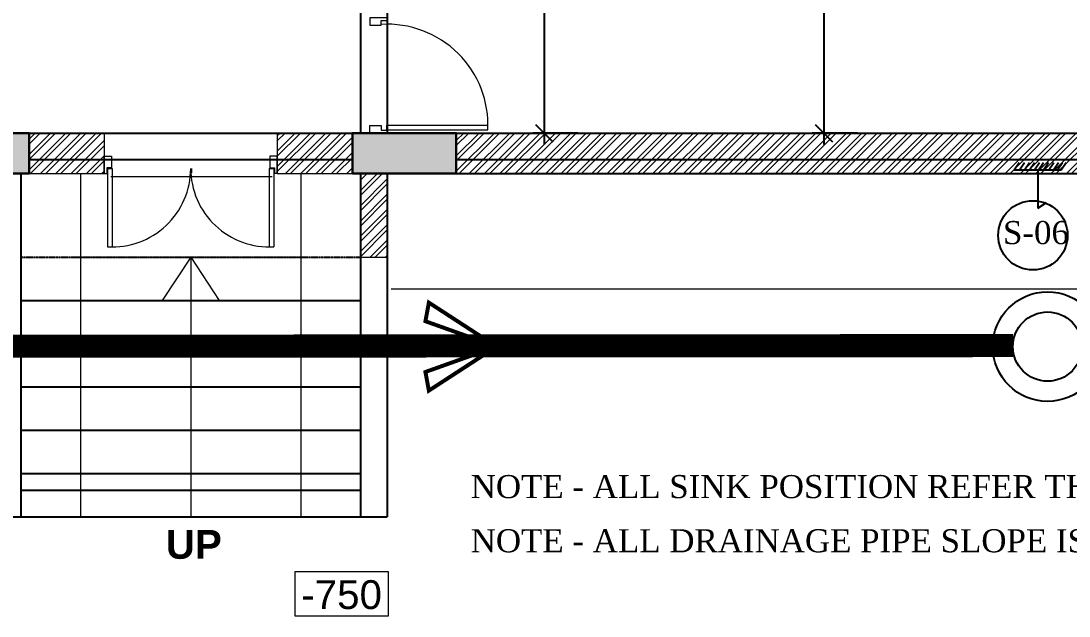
# Model space of a CAD drawing. Header units: inches. Extents: x 5899882 to 5988838, y -468923 to -96891.
# Drawn here: x 5967059 to 5976135, y -151024 to -145868 of the extents above; entities that cross this region are included whole.
import ezdxf

# ---------------------------------------------------------------- set-up
doc = ezdxf.new("R2010")
doc.units = ezdxf.units.IN
doc.header["$MEASUREMENT"] = 0
doc.linetypes.add('CONTINOUS', pattern=[0])
doc.linetypes.add('DASHED', pattern=[0.75, 0.5, -0.25])
doc.layers.get('Defpoints').update_dxf_attribs({"color": 8})
for name, color, linetype in [('0 - SLC- 900mmx 450mm Drainage chamber FOR ETP', 200, 'Continuous'), ('0 slc Sewage flow', 3, 'Continuous'), ('0 slc sleeve', 5, 'Continuous'), ('0- SLC ARCH LAYOUT', 7, 'Continuous'), ('0- SLC DIMENSION', 7, 'Continuous'), ('0-SLC RCC GR. FLOOR', 7, 'Continuous'), ('0-SLC-DRAINAGE CHAMBER', 1, 'Continuous'), ('0-SLC-DRAINAGE LINE FOR ETP', 1, 'CONTINOUS'), ('Beam1', 30, 'Continuous'), ('colaum1', 42, 'Continuous')]:
    doc.layers.add(name, color=color, linetype=linetype)
for name, color, linetype, lineweight in [('ARCL-HATCH-B', 8, 'Continuous', 5), ('ARLC-COL', 8, 'Continuous', 30), ('ARLC-DIM0', 8, 'Continuous', 5), ('ARLC-DOOR-W', 8, 'Continuous', 5), ('ARLC-ELE0', 8, 'Continuous', 9), ('ARLC-HATCH-C', 8, 'Continuous', 5), ('ARLC-WALL', 8, 'Continuous', 15), ('SL- Drainage Line', 30, 'Continuous', 30), ('txt', 8, 'Continuous', 25)]:
    doc.layers.add(name, color=color, linetype=linetype, lineweight=lineweight)
doc.styles.add('ARIAL', font='tahoma.ttf')
doc.styles.get("Standard").update_dxf_attribs({"font": 'arial.ttf'})
doc.styles.add('swis cn bt', font='swissc.ttf')
doc.dimstyles.new('SLC', dxfattribs={"dimtxt": 200, "dimasz": 150, "dimexe": 100, "dimexo": 0, "dimgap": 50, "dimtad": 1, "dimdec": 0, "dimrnd": 5, "dimzin": 1, "dimdsep": 46, "dimtxsty": 'swis cn bt', "dimblk": 'OBLIQUE', "dimcen": 60, "dimdle": 100, "dimclrd": 256, "dimclre": 256, "dimclrt": 256, "dimazin": 0, "dimtfac": 1, "dimtdec": 0, "dimtofl": 0, "dimtmove": 0, "dimatfit": 3, "dimfxl": 0.18, "dimtolj": 1, "dimtzin": 0, "dimarcsym": 0})
pattern_1 = [(45, (-5944591.39, 107027.8), (-66.2912607, 66.2912607), []), (45, (-5944547.2, 107027.8), (-66.2912607, 66.2912607), [])]

# ---------------------------------------------------------------- blocks, each defined once
blk = doc.blocks.new('A$C3F525F3E')
at = {"layer": 'colaum1', "ltscale": 0.1}
for points in [[(21045, -40175), (21601.3, -40175), (21751.3, -40175), (21945, -40175), (21945, -39825), (21787.6, -39825), (21587.6, -39825), (21045, -39825), (21045, -40175)], [(24745, -40175), (24938.7, -40175), (25088.7, -40175), (25645, -40175), (25645, -39825), (24745, -39825), (24745, -40175)]]:
    blk.add_hatch(color=256, dxfattribs=at).paths.add_polyline_path(points)
at = {"layer": 'Beam1'}
for p, q in [((24815, -34050), (24815, -39825)), ((25045, -34050), (25045, -39825)), ((21945, -39825), (24745, -39825)), ((21945, -40055), (24745, -40055)), ((30476.3, -40144.4), (30519.3, -40079.3)), ((30522, -40144.4), (30565, -40079.3)), ((30565.5, -40144.4), (30608.5, -40079.3)), ((30609, -40144.4), (30651.9, -40079.3)), ((30651.3, -40144.4), (30694.2, -40079.3)), ((30685.9, -40144.4), (30728.9, -40079.3)), ((30730, -40144.4), (30773, -40079.3)), ((30777, -40144.4), (30820, -40079.3)), ((30777, -40144.4), (30820, -40079.3)), ((30817, -40144.4), (30859.9, -40079.3)), ((30852.2, -40144.4), (30895.2, -40079.3)), ((30882.5, -40144.4), (30925.5, -40079.3)), ((25645, -40175), (34045, -40175)), ((30476.3, -40144.4), (30882.5, -40144.4)), ((30679.4, -40144.4), (30679.4, -40475.9)), ((30679.4, -40475.9), (30754.4, -40425.2))]:
    blk.add_line(p, q, dxfattribs=at)
at = {"layer": 'Beam1', "ltscale": 0.1}
for p, q in [((25645, -39825), (34045, -39825)), ((25645, -40055), (34045, -40055)), ((21875, -40175), (21875, -43150)), ((24815, -40175), (24815, -43150)), ((25045, -40175), (25045, -43150)), ((21875, -42920), (24815, -42920)), ((21645, -43150), (25045, -43150))]:
    blk.add_line(p, q, dxfattribs=at)
at = {"layer": 'Beam1', "linetype": 'DASHED', "ltscale": 0.2}
blk.add_line((21875, -40900), (24815, -40900), dxfattribs=at)
at = {"layer": 'Beam1', "ltscale": 0.2}
for p, q in [((21875, -41275), (24815, -41275)), ((21875, -41650), (24815, -41650)), ((21875, -42025), (24815, -42025)), ((21875, -42400), (24815, -42400)), ((21875, -42775), (24815, -42775)), ((21875, -43150), (24815, -43150))]:
    blk.add_line(p, q, dxfattribs=at)
at = {"layer": 'colaum1'}
for points in [[(21045, -40175), (21945, -40175), (21945, -39825), (21045, -39825)], [(24745, -40175), (25645, -40175), (25645, -39825), (24745, -39825)]]:
    blk.add_lwpolyline(points, close=True, dxfattribs=at)
blk = doc.blocks.new('jjuj')
at = {"layer": 'ARLC-DOOR-W', "ltscale": 0.1}
for p, q in [((5733136.3, -29654.3), (5733136.3, -29679.3)), ((5733286.3, -29654.3), (5733286.3, -29719.3))]:
    blk.add_line(p, q, dxfattribs=at)
blk.add_lwpolyline([(5733286.3, -29719.3), (5733186.3, -29719.3), (5733186.3, -29679.3), (5733136.3, -29679.3)], dxfattribs=at)
blk = doc.blocks.new('frame')
at = {"layer": 'ARLC-DOOR-W', "ltscale": 0.1}
for p, q in [((5733286.3, -31004.3), (5733286.3, -30939.3)), ((5733136.3, -31004.3), (5733136.3, -30979.3)), ((5733136.3, -31004.3), (5733286.3, -31004.3))]:
    blk.add_line(p, q, dxfattribs=at)
blk.add_lwpolyline([(5733286.3, -30939.3), (5733186.3, -30939.3), (5733186.3, -30979.3), (5733136.3, -30979.3)], dxfattribs=at)
blk = doc.blocks.new('gfhmk')
at = {"layer": 'ARLC-DOOR-W', "ltscale": 0.1}
for p, q in [((5733137, -36568), (5732262.9, -36568)), ((5733137, -36568), (5733137, -36608)), ((5733137, -36608), (5732262, -36608))]:
    blk.add_line(p, q, dxfattribs=at)
blk.add_arc((5733137, -36608), 875, 177.37973, 273.23303, dxfattribs=at)
blk = doc.blocks.new('gr.floor')
at = {"layer": 'ARCL-HATCH-B'}
h = blk.add_hatch(dxfattribs=at)
h.set_pattern_fill('ANSI32', color=256, scale=250)
h.set_pattern_definition(pattern_1)
h.paths.add_polyline_path([(22595, -39825), (21945, -39825), (21945, -40175), (22595, -40175)])
h = blk.add_hatch(dxfattribs=at)
h.set_pattern_fill('ANSI32', color=256, scale=250)
h.set_pattern_definition(pattern_1)
h.paths.add_polyline_path([(24745, -39825), (24095, -39825), (24095, -40175), (24745, -40175)])
h = blk.add_hatch(dxfattribs=at)
h.set_pattern_fill('ANSI32', color=256, scale=250)
h.set_pattern_definition(pattern_1)
h.paths.add_polyline_path([(34045, -39825), (25645, -39825), (25645, -40175), (34045, -40175)])
h = blk.add_hatch(dxfattribs=at)
h.set_pattern_fill('ANSI32', color=256, scale=250)
h.set_pattern_definition(pattern_1)
h.paths.add_polyline_path([(25044.7, -40175), (24815, -40175), (24815, -40900), (25044.7, -40900)])
at = {"layer": 'ARLC-HATCH-C', "ltscale": 0.1}
for points in [[(21045, -40175), (21601.3, -40175), (21751.3, -40175), (21945, -40175), (21945, -39825), (21787.6, -39825), (21587.6, -39825), (21045, -39825), (21045, -40175)], [(24745, -40175), (24938.7, -40175), (25088.7, -40175), (25645, -40175), (25645, -39825), (24745, -39825), (24745, -40175)]]:
    blk.add_hatch(color=256, dxfattribs=at).paths.add_polyline_path(points)
at = {"layer": 'ARLC-COL'}
for points in [[(21045, -40175), (21945, -40175), (21945, -39825), (21045, -39825)], [(24745, -40175), (25645, -40175), (25645, -39825), (24745, -39825)]]:
    blk.add_lwpolyline(points, close=True, dxfattribs=at)
at = {"layer": 'ARLC-DIM0'}
for q in [(23097.8, -41275), (23344.8, -43150), (23591.8, -41275)]:
    blk.add_line((23344.8, -40900), q, dxfattribs=at)
at = {"layer": 'ARLC-DOOR-W', "ltscale": 0.1}
for p, q in [((22625.5, -40131.5), (22665.5, -40131.5)), ((22625.5, -40131.5), (22665.5, -40131.5)), ((22625.5, -40131.5), (22625.5, -40809.9)), ((22665.5, -40131.5), (22665.5, -40811.1)), ((24024.9, -40131.5), (24064.9, -40131.5)), ((24024.9, -40131.5), (24024.9, -40811.4)), ((24064.9, -40131.5), (24064.9, -40810.3))]:
    blk.add_line(p, q, dxfattribs=at)
for centre, radius, start, end in [((22665.5, -40131.5), 679.5, 266.62534, 0), ((24024.9, -40131.5), 679.9, 180, 273.37273)]:
    blk.add_arc(centre, radius, start, end, dxfattribs=at)
at = {"layer": 'ARLC-ELE0'}
for p, q in [((22390, -40175), (22390, -43150)), ((24299.7, -40175), (24299.7, -43150)), ((25044.7, -40900), (25044.7, -43150)), ((25081, -41175), (35275, -41175)), ((21621.7, -43150), (22366.7, -43150)), ((24299.7, -43150), (25044.7, -43150))]:
    blk.add_line(p, q, dxfattribs=at)
at = {"layer": 'ARLC-ELE0', "ltscale": 0.2}
for p, q in [((22390, -40900), (24299.7, -40900)), ((22390, -41275), (24299.7, -41275)), ((22390, -41650), (24299.7, -41650)), ((22390, -42025), (24299.7, -42025)), ((22390, -42400), (24299.7, -42400)), ((22390, -42775), (24299.7, -42775)), ((22366.7, -43150), (24336, -43150))]:
    blk.add_line(p, q, dxfattribs=at)
at = {"layer": 'ARLC-ELE0'}
blk.add_lwpolyline([(24248.1, -43624.8), (25055.4, -43624.8), (25055.4, -44009.8), (24248.1, -44009.8)], close=True, dxfattribs=at)
at = {"layer": 'ARLC-HATCH-C', "ltscale": 0.1}
for p, q in [((22653.6, -40201.1), (24049, -40201.1)), ((23351.3, -40130.3), (23351.3, -40170.3))]:
    blk.add_line(p, q, dxfattribs=at)
at = {"layer": 'ARLC-WALL', "ltscale": 0.1}
for p, q in [((21938.7, -39825), (22595, -39825)), ((22595, -39825), (22595, -40175)), ((24095, -39825), (24745, -39825)), ((24095, -39825), (24095, -40175)), ((25645, -39825), (34045, -39825)), ((21938.7, -40175), (22595, -40175)), ((24095, -40175), (24745, -40175)), ((24815, -40900), (24815, -40175)), ((25044.7, -40175), (25044.7, -40900)), ((25645, -40175), (34045, -40175)), ((24815, -40900), (25044.7, -40900))]:
    blk.add_line(p, q, dxfattribs=at)
for name, p, rotation in [('frame', (5758181.3, -69829.3), 180.000000001434), ('gfhmk', (5758181.3, -76364.3), 180.000000001434), ('jjuj', (5758181.3, -69479.3), 180.000000001434), ('frame', (-6909.3, -5773311.3), 90.00000000143399)]:
    blk.add_blockref(name, p, dxfattribs=dict(rotation=rotation))
at = {"xscale": -1, "rotation": 269.999999998566}
blk.add_blockref('frame', (53599.3, -5773311.3), dxfattribs=at)
at = {"layer": 'txt', "char_height": 250, "width": 475.002, "attachment_point": 7}
for s, insert in [('{\\fArial|b1|i0|c1|p34;UP}', (23129.5, -43517.1)), ('-750', (24302.3, -43952.7))]:
    blk.add_mtext(s, dxfattribs=dict(at, insert=insert))
blk = doc.blocks.new('_OBLIQUE')
at = {"color": 0, "linetype": 'ByBlock'}
blk.add_line((-0.5, -0.5), (0.5, 0.5), dxfattribs=at)
blk = doc.blocks.new('*D453')
at = {"layer": '0- SLC DIMENSION', "lineweight": -2, "transparency": 16777216}
for p, q in [((5971591, -143559.5), (5971591, -146939.5)), ((5971882.6, -143659.5), (5971491, -143659.5)), ((5971882.6, -146839.5), (5971491, -146839.5))]:
    blk.add_line(p, q, dxfattribs=at)
at = {"layer": 'Defpoints', "color": 0, "transparency": 16777216}
for p in [(5971882.6, -143659.5), (5971591, -146839.5), (5971882.6, -146839.5)]:
    blk.add_point(p, dxfattribs=at)
at = {"layer": '0- SLC DIMENSION', "lineweight": -2, "transparency": 16777216, "xscale": 150, "yscale": 150, "zscale": 150}
for p, rotation in [((5971591, -143659.5), 90), ((5971591, -146839.5), 270)]:
    blk.add_blockref('_OBLIQUE', p, dxfattribs=dict(at, rotation=rotation))
at = {"layer": '0- SLC DIMENSION', "transparency": 16777216, "insert": (5971438.3, -145249.5), "char_height": 200, "attachment_point": 5, "rotation": 90, "style": 'swis cn bt'}
blk.add_mtext('\\A1;3180', dxfattribs=at)
blk = doc.blocks.new('*D466')
at = {"layer": '0- SLC DIMENSION', "lineweight": -2, "transparency": 16777216}
for p, q in [((5974011, -143559.5), (5974011, -146939.5)), ((5974302.6, -143659.5), (5973911, -143659.5)), ((5974302.6, -146839.5), (5973911, -146839.5))]:
    blk.add_line(p, q, dxfattribs=at)
at = {"layer": 'Defpoints', "color": 0, "transparency": 16777216}
for p in [(5974302.6, -143659.5), (5974011, -146839.5), (5974302.6, -146839.5)]:
    blk.add_point(p, dxfattribs=at)
at = {"layer": '0- SLC DIMENSION', "lineweight": -2, "transparency": 16777216, "xscale": 150, "yscale": 150, "zscale": 150}
for p, rotation in [((5974011, -143659.5), 90), ((5974011, -146839.5), 270)]:
    blk.add_blockref('_OBLIQUE', p, dxfattribs=dict(at, rotation=rotation))
at = {"layer": '0- SLC DIMENSION', "transparency": 16777216, "insert": (5973858.3, -145249.5), "char_height": 200, "attachment_point": 5, "rotation": 90, "style": 'swis cn bt'}
blk.add_mtext('\\A1;3180', dxfattribs=at)
blk = doc.blocks.new('2549')
at = {"layer": 'SL- Drainage Line', "color": 3, "lineweight": 0, "const_width": 0.0343}
for points in [[(0, 0), (-0.5863, 0.3813), (-0.6162, 0.2198), (0, 0)], [(0, 0), (-0.5863, -0.3813), (-0.6162, -0.2198), (0, 0)]]:
    blk.add_lwpolyline(points, dxfattribs=at)
blk = doc.blocks.new('DDDDDDDDDDDD')
at = {"layer": '0-SLC-DRAINAGE CHAMBER', "color": 20}
for radius in [474.5, 300]:
    blk.add_circle((0, 0), radius, dxfattribs=at)

msp = doc.modelspace()

# ---------------------------------------------------------------- block references
at = {"layer": '0- SLC ARCH LAYOUT'}
msp.add_blockref('gr.floor', (5945183.9, -107014.5), dxfattribs=at)

# ---------------------------------------------------------------- next in the draw order: linework, layer by layer
at = {"layer": '0-SLC-DRAINAGE CHAMBER', "color": 20}
msp.add_circle((5975822, -147725.5), 300, dxfattribs=at)
at = {"layer": '0-SLC-DRAINAGE LINE FOR ETP', "color": 1, "linetype": 'ByBlock', "lineweight": 30, "ltscale": 0.3, "const_width": 200}
msp.add_lwpolyline([(5961398.9, -148689.5), (5975649, -148680.8)], dxfattribs=at)

# ---------------------------------------------------------------- next in the draw order: block references
at = {"layer": '0 - SLC- 900mmx 450mm Drainage chamber FOR ETP'}
msp.add_blockref('DDDDDDDDDDDD', (5975948.9, -148689.4), dxfattribs=at)
at = {"layer": '0 slc Sewage flow', "xscale": -1000, "yscale": 1000, "zscale": 1000, "rotation": 180}
msp.add_blockref('2549', (5971177.5, -148689.5), dxfattribs=at)
at = {"layer": '0-SLC RCC GR. FLOOR', "color": 1}
msp.add_blockref('A$C3F525F3E', (5945183.9, -107014.5), dxfattribs=at)

# ---------------------------------------------------------------- next in the draw order: texts
at = {"layer": '0 slc sleeve', "color": 0, "char_height": 200, "width": 9073.06, "attachment_point": 1, "style": 'ARIAL'}
for s, insert in [('{\\fTimes New Roman|b0|i0|c0|p18;NOTE - ALL SINK POSITION REFER THIS ARCHITECT DRAWING }', (5970953.5, -149802.4, 0)), ('{\\fTimes New Roman|b0|i0|c0|p18;NOTE - ALL DRAINAGE PIPE SLOPE IS 1:200}', (5970953.5, -150271.9, 0))]:
    msp.add_mtext(s, dxfattribs=dict(at, insert=insert))
at = {"layer": '0-SLC-DRAINAGE CHAMBER', "color": 0, "insert": (5975563.1, -147601.4), "char_height": 200, "attachment_point": 1, "rotation": 0.00671}
msp.add_mtext('{\\fTimes New Roman|b0|i0|c0|p18;S-06}', dxfattribs=at)

# ---------------------------------------------------------------- next in the draw order: dimensions: what is measured, and where the dimension line sits
at = {"layer": '0- SLC DIMENSION'}
for base, p1, p2, picture, middle in [((5971591, -146839.5), (5971882.6, -143659.5), (5971882.6, -146839.5), '*D453', (5971438.3, -145249.5)), ((5974011, -146839.5), (5974302.6, -143659.5), (5974302.6, -146839.5), '*D466', (5973858.3, -145249.5))]:
    dim = msp.add_linear_dim(base=base, p1=p1, p2=p2, angle=90, dimstyle='SLC', override={"dimfxl": 0}, dxfattribs=at)
    dim.commit()
    dim.dimension.update_dxf_attribs({"geometry": picture, "text_midpoint": middle})

doc.saveas('drawing.dxf')
